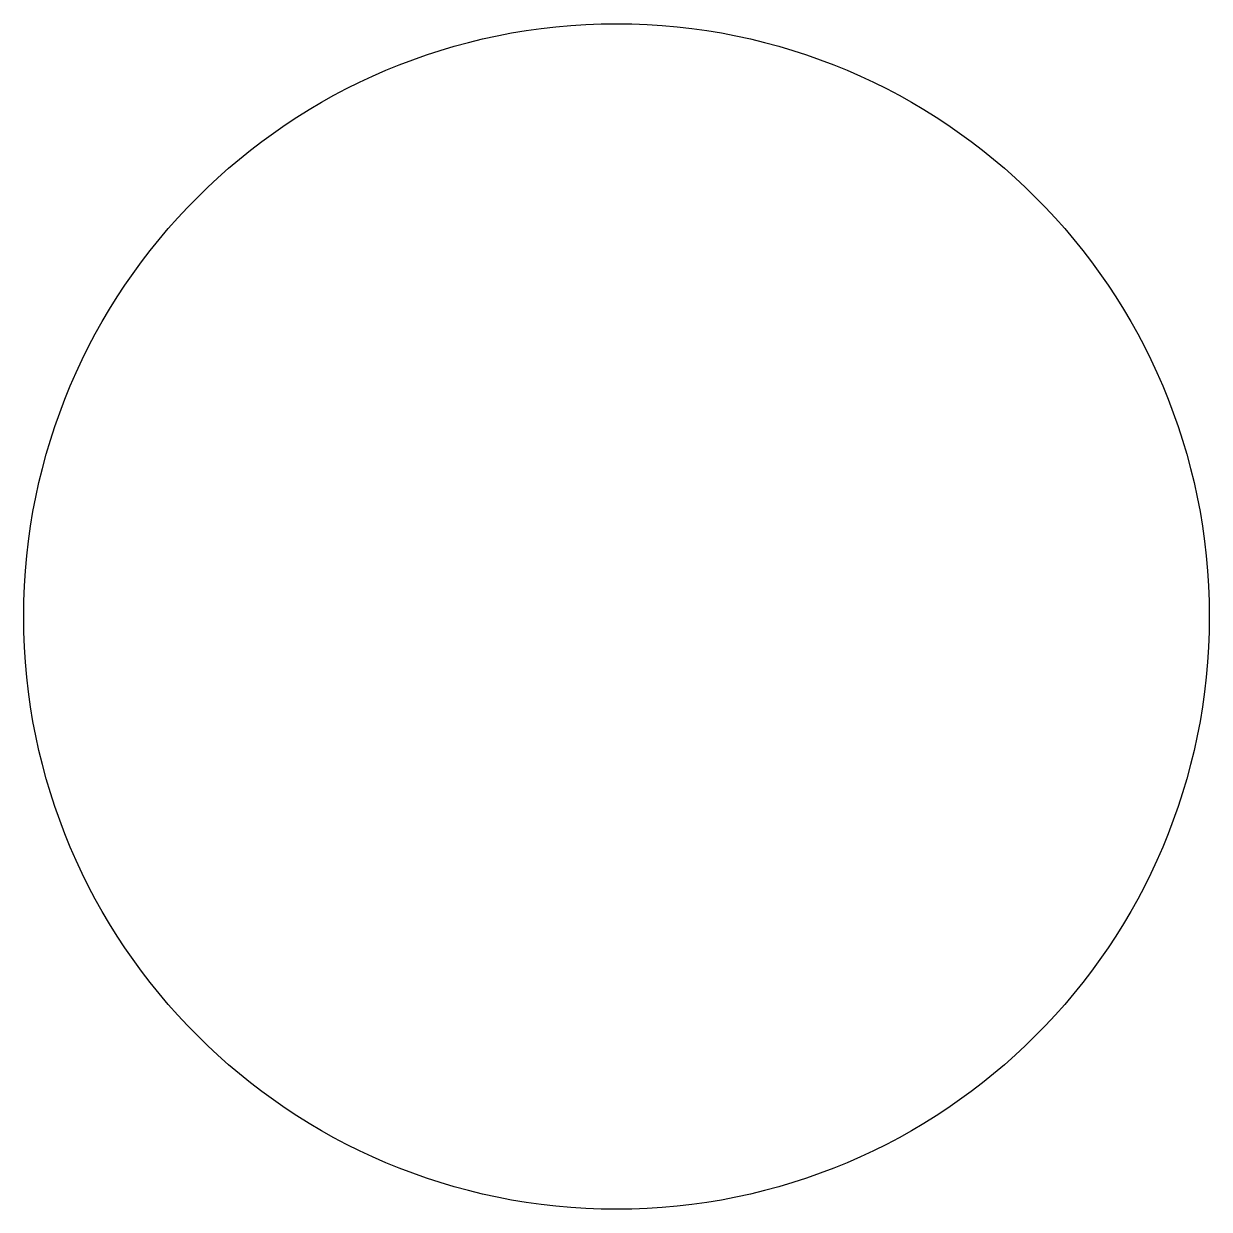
# Model space of a CAD drawing. Extents: x -1.5 to 1.5, y -1.5 to 1.5.
import ezdxf

# ---------------------------------------------------------------- set-up
doc = ezdxf.new("R2010")
doc.units = 0
doc.header["$MEASUREMENT"] = 0
doc.layers.add('SEPTICAD', color=7, linetype='CONTINUOUS')

msp = doc.modelspace()

# ---------------------------------------------------------------- linework, layer by layer
at = {"layer": 'SEPTICAD'}
msp.add_circle((0, 0), 1.5, dxfattribs=at)

doc.saveas('drawing.dxf')
